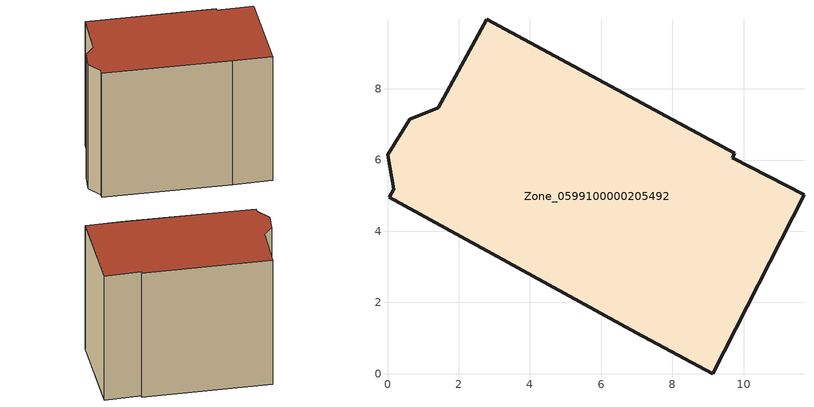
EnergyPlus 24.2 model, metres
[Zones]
Zone_0599100000205492
 floor ground (C_G): 9.13,0 6.98,1.15 0.05,4.95 0.18,5.18 0,6.14 0.62,7.14 1.43,7.47 2.79,9.95 9.75,6.19 9.68,6.06 11.7,5.03 z0
 wall outside (C_F): 9.75,6.19 2.79,9.95 1.43,7.47 0.62,7.14 0,6.14 0.18,5.18 0.05,4.95 6.98,1.15 9.13,0 11.7,5.03 9.68,6.06 9.75,6.19 z0:8.78
 roof outside (C_R): 6.98,1.15 9.13,0 11.7,5.03 9.68,6.06 9.75,6.19 2.79,9.95 1.43,7.47 0.62,7.14 0,6.14 0.18,5.18 0.05,4.95 z8.78
[BUILDING]
Pand.0599100000205492: North Axis=0; Terrain=City; Loads Convergence Tolerance Value=0.04; Temperature Convergence Tolerance Value=0.4; Solar Distribution=FullExterior; Maximum Number of Warmup Days=25; Minimum Number of Warmup Days=1
[Site:Location]
Rotterdam.The.Hague.AP_ZH_NLD Design_Conditions: Latitude=51.96; Longitude=4.45; Time Zone=1; Elevation=-4.5
[SITE:GROUNDTEMPERATURE:BUILDINGSURFACE]
18, 18, 18, 18, 18, 18, 18, 18, 18, 18, 18, 18
[MATERIAL] Thermal Absorptance=0.9; Solar Absorptance=0.7; Visible Absorptance=0.7
Name | Roughness | Thickness | Conductivity | Density | Specific Heat
G.TC.1946 | MediumSmooth | 0.15 | 1 | 540 | 1210
F.TC.1946 | Rough | 0.3 | 0.857143 | 1920 | 840
R.TC.1946 | MediumRough | 0.2 | 0.909091 | 1500 | 1000
[CONSTRUCTION]
C_G: G.TC.1946
C_F: F.TC.1946
C_R: R.TC.1946
[ZONE]
Zone_0599100000205492: Type=1; Multiplier=1; Ceiling Height=Autocalculate; Volume=Autocalculate; Floor Area=autocalculate; Part of Total Floor Area=Yes
[ZONEINFILTRATION:DESIGNFLOWRATE]
Infil_Zone_0599100000205492: Zone or ZoneList or Space or SpaceList=Zone_0599100000205492; Schedule=AlwaysOn; Design Flow Rate Calculation Method=Flow/Area; Flow Rate per Floor Area=0.003; Constant Term Coefficient=1; Temperature Term Coefficient=0; Velocity Term Coefficient=0; Velocity Squared Term Coefficient=0
[HVACTEMPLATE:ZONE:IDEALLOADSAIRSYSTEM]
Zone_0599100000205492: Maximum Heating Supply Air Temperature=50; Minimum Cooling Supply Air Temperature=13; Maximum Heating Supply Air Humidity Ratio=0.0156; Minimum Cooling Supply Air Humidity Ratio=0.0077; Heating Limit=NoLimit; Cooling Limit=NoLimit; Dehumidification Control Type=ConstantSensibleHeatRatio; Cooling Sensible Heat Ratio=0.7; Dehumidification Setpoint=60; Humidification Control Type=None; Humidification Setpoint=30; Outdoor Air Method=None; Outdoor Air Flow Rate per Person=0.00944; Outdoor Air Flow Rate per Zone Floor Area=0; Outdoor Air Flow Rate per Zone=0; Demand Controlled Ventilation Type=None; Outdoor Air Economizer Type=NoEconomizer; Heat Recovery Type=None; Sensible Heat Recovery Effectiveness=0.7; Latent Heat Recovery Effectiveness=0.65
[ZONECONTROL:THERMOSTAT]
ThermostatControl_Zone_0599100000205492: Zone or ZoneList=Zone_0599100000205492; Control Type Schedule=DualSetpointControlType; Control 1=Thermostat_Zone_0599100000205492; Temperature Difference Between Cutout And Setpoint=0
[THERMOSTATSETPOINT:DUALSETPOINT]
Thermostat_Zone_0599100000205492: Heating Setpoint Temperature Schedule=HeatingSetpoint_Zone_0599100000205492; Cooling Setpoint Temperature Schedule=CoolingSetpoint_Zone_0599100000205492
[SCHEDULE:COMPACT]
HeatingSetpoint_Zone_0599100000205492: Through: 12/31, For: AllDays, Until: 24:00, 21
CoolingSetpoint_Zone_0599100000205492: Through: 12/31, For: AllDays, Until: 24:00, 24
DualSetpointControlType: Through: 12/31, For: AllDays, Until: 24:00, 4
AlwaysOn: Through: 12/31, For: AllDays, Until: 24:00, 1
